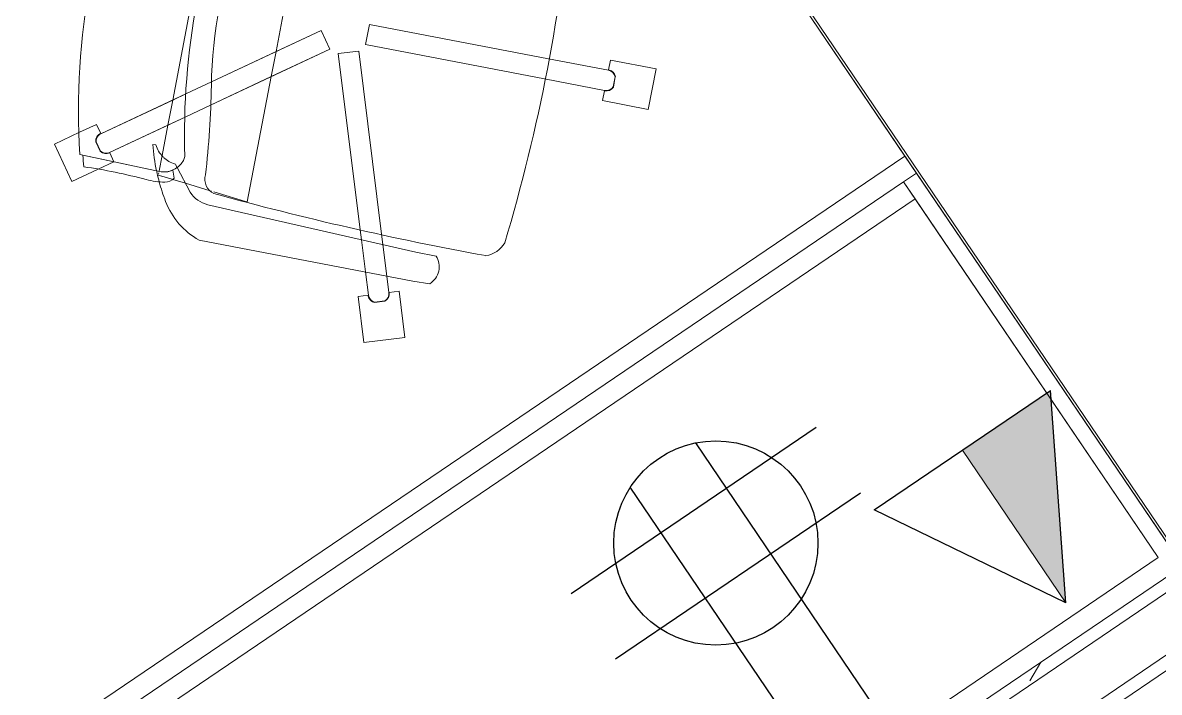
# Model space of a CAD drawing. Header units: inches. Extents: x -13 to 4331, y -638 to 2885.
# Drawn here: x 2637.2 to 2692.3, y 1126.9 to 1159.3 of the extents above; entities that cross this region are included whole.
import ezdxf

# ---------------------------------------------------------------- set-up
doc = ezdxf.new("R2010")
doc.units = ezdxf.units.IN
doc.header["$MEASUREMENT"] = 0
for name, color, linetype, lineweight in [('A-ANNO-NOTE', 131, 'Continuous', 30), ('A-WALL', 113, 'Continuous', 9), ('A-WALL-PATT', 111, 'Continuous', 13), ('I-FURN', 30, 'Continuous', 9), ('I-FURN-PNLS', 30, 'Continuous', 9), ('I-WALL', 2, 'Continuous', 13)]:
    doc.layers.add(name, color=color, linetype=linetype, lineweight=lineweight)
pattern_1 = [(0, (0, 0), (30.72, 7.68), [1.267, -21.773, 1.267, -21.773, -122.88]), (0, (0, 0), (30.72, 7.68), [-46.08, 1.267, -44.813, 1.267, -21.773, -53.76]), (0, (0, 0), (30.72, 7.68), [-115.2, 1.267, -14.093, 1.267, -37.133]), (120, (11.52, 3.84), (-22.011075, 22.7643), [1.267, -21.773, 1.267, -21.773, -122.88]), (120, (11.52, 3.84), (-22.011075, 22.7643), [-46.08, 1.267, -44.813, 1.267, -21.773, -53.76]), (120, (11.52, 3.84), (-22.011075, 22.7643), [-115.2, 1.267, -14.093, 1.267, -37.133]), (240, (15.36, 19.2), (-8.708925, -30.4443), [1.267, -21.773, 1.267, -21.773, -122.88]), (240, (15.36, 19.2), (-8.708925, -30.4443), [-46.08, 1.267, -44.813, 1.267, -21.773, -53.76]), (240, (15.36, 19.2), (-8.708925, -30.4443), [-115.2, 1.267, -14.093, 1.267, -37.133])]

# ---------------------------------------------------------------- blocks, each defined once
blk = doc.blocks.new('Zira Wksta 12 - Type 1-5189152-FIRST FLOOR POWER _ SIGNAL')
at = {"layer": 'I-FURN'}
for p, q in [((-35.858, -45.206), (-34.267, -43.615)), ((-35.858, -45.206), (-34.267, -43.615)), ((-34.267, -43.615), (-32.853, -45.029)), ((-34.267, -43.615), (-32.853, -45.029)), ((-32.853, -45.029), (-34.444, -46.62)), ((-32.853, -45.029), (-34.444, -46.62)), ((-37.604, -47.658), (-35.505, -45.559)), ((-37.604, -47.658), (-35.505, -45.559)), ((-35.517, -45.547), (-35.858, -45.206)), ((-35.517, -45.547), (-35.858, -45.206)), ((-35.063, -45.471), (-34.709, -45.824)), ((-35.063, -45.471), (-34.709, -45.824)), ((-34.697, -45.822), (-35.061, -45.459)), ((-34.697, -45.822), (-35.061, -45.459)), ((-34.798, -46.266), (-36.897, -48.366)), ((-34.798, -46.266), (-36.897, -48.366)), ((-34.444, -46.62), (-34.786, -46.278)), ((-34.444, -46.62), (-34.786, -46.278)), ((-43.847, -53.902), (-37.604, -47.658)), ((-43.847, -53.902), (-37.604, -47.658)), ((-36.897, -48.366), (-43.14, -54.609)), ((-36.897, -48.366), (-43.14, -54.609)), ((-43.14, -54.609), (-43.847, -53.902)), ((-43.14, -54.609), (-43.847, -53.902)), ((-43.522, -55.951), (-43.068, -55.06)), ((-43.522, -55.951), (-43.068, -55.06)), ((-43.068, -55.06), (-35.095, -59.123)), ((-43.068, -55.06), (-35.095, -59.123)), ((-47.629, -56.058), (-45.296, -58.391)), ((-45.835, -61.796), (-44.917, -56.003)), ((-45.296, -58.391), (-44.917, -56.003)), ((-43.93, -56.159), (-44.93, -62.472)), ((-44.917, -56.003), (-43.93, -56.159)), ((-44.917, -56.003), (-43.93, -56.159)), ((-43.93, -56.159), (-44.422, -59.265)), ((-35.851, -59.86), (-43.522, -55.951)), ((-35.851, -59.86), (-43.522, -55.951)), ((-46.161, -63.855), (-53.093, -56.923)), ((-33.448, -58.237), (-32.741, -57.53)), ((-45.835, -61.796), (-45.296, -58.391)), ((-45.296, -58.391), (-44.422, -59.265)), ((-41.002, -65.293), (-33.448, -58.237)), ((-31.802, -58.537), (-32.372, -59.148)), ((-44.422, -59.265), (-44.93, -62.472)), ((-44.422, -59.265), (-40.049, -63.638)), ((-32.372, -59.148), (-39.824, -66.601)), ((-35.095, -59.123), (-34.643, -59.353)), ((-35.095, -59.123), (-34.643, -59.353)), ((-34.643, -59.353), (-33.274, -60.051)), ((-34.643, -59.353), (-33.274, -60.051)), ((-35.421, -60.079), (-35.851, -59.86)), ((-35.421, -60.079), (-35.851, -59.86)), ((-32.549, -60.401), (-32.329, -59.971)), ((-32.549, -60.401), (-32.329, -59.971)), ((-32.329, -59.971), (-30.325, -60.992)), ((-32.329, -59.971), (-30.325, -60.992)), ((-34.018, -60.794), (-35.421, -60.079)), ((-34.018, -60.794), (-35.421, -60.079)), ((-33.274, -60.051), (-32.556, -60.416)), ((-33.274, -60.051), (-32.556, -60.416)), ((-33.01, -61.308), (-34.018, -60.794)), ((-33.01, -61.308), (-34.018, -60.794)), ((-32.336, -60.809), (-32.563, -61.255)), ((-32.336, -60.809), (-32.563, -61.255)), ((-32.557, -61.266), (-32.323, -60.808)), ((-32.557, -61.266), (-32.323, -60.808)), ((-30.325, -60.992), (-31.233, -62.774)), ((-30.325, -60.992), (-31.233, -62.774)), ((-33.237, -61.753), (-33.018, -61.323)), ((-33.237, -61.753), (-33.018, -61.323)), ((-46.047, -63.134), (-45.835, -61.796)), ((-46.047, -63.134), (-45.835, -61.796)), ((-31.233, -62.774), (-33.237, -61.753)), ((-31.233, -62.774), (-33.237, -61.753)), ((-44.93, -62.472), (-45.137, -63.781)), ((-44.93, -62.472), (-45.137, -63.781)), ((-46.763, -67.655), (-46.047, -63.134)), ((-46.161, -63.855), (-46.047, -63.134)), ((-46.763, -67.655), (-46.161, -63.855)), ((-45.287, -64.729), (-46.161, -63.855)), ((-45.137, -63.781), (-45.775, -67.812)), ((-45.137, -63.781), (-45.287, -64.729)), ((-40.105, -63.688), (-41.358, -64.703)), ((-40.046, -63.641), (-40.105, -63.688)), ((-45.287, -64.729), (-45.775, -67.812)), ((-44.221, -65.795), (-45.287, -64.729)), ((-41.503, -64.82), (-42.471, -65.604)), ((-41.444, -64.772), (-41.503, -64.82)), ((-43.495, -65.495), (-43.337, -65.512)), ((-43.337, -65.512), (-41.988, -65.655)), ((-44.911, -65.864), (-44.829, -65.748)), ((-43.686, -66.33), (-44.221, -65.795)), ((-43.008, -66.039), (-43.404, -66.36)), ((-43.344, -65.751), (-42.982, -65.92)), ((-42.471, -65.604), (-42.972, -66.01)), ((-43.651, -66.325), (-46.501, -69.06)), ((-46.394, -68.957), (-43.651, -66.325)), ((-43.573, -66.443), (-43.625, -66.391)), ((-43.412, -66.366), (-43.543, -66.473)), ((-47.399, -68.471), (-47.257, -67.577)), ((-47.399, -68.471), (-47.257, -67.577)), ((-47.257, -67.577), (-46.78, -67.652)), ((-47.257, -67.577), (-46.78, -67.652)), ((-46.583, -68.074), (-46.075, -68.154)), ((-46.583, -68.074), (-46.075, -68.154)), ((-46.081, -68.143), (-46.575, -68.065)), ((-46.081, -68.143), (-46.575, -68.065)), ((-45.759, -67.814), (-45.282, -67.89)), ((-45.759, -67.814), (-45.282, -67.89)), ((-45.281, -67.89), (-45.415, -68.734)), ((-45.281, -67.89), (-45.415, -68.734)), ((-47.609, -69.799), (-47.399, -68.471)), ((-47.609, -69.799), (-47.399, -68.471)), ((-45.415, -68.734), (-45.633, -70.112)), ((-45.415, -68.734), (-45.633, -70.112)), ((-45.633, -70.112), (-47.609, -69.799)), ((-45.633, -70.112), (-47.609, -69.799))]:
    blk.add_line(p, q, dxfattribs=at)
for centre, radius, start, end in [((-97.293, -108.055), 84.963, 39.14745, 50.85255), ((-35.225, -45.831), 0.407, 66.1651, 135.8349), ((-35.225, -45.831), 0.407, 121.9009, 135.8349), ((-35.217, -45.847), 0.406, 67.6199, 135), ((-35.217, -45.847), 0.406, 121.524, 135), ((-35.225, -45.831), 0.407, 107.967, 121.9009), ((-35.217, -45.847), 0.406, 81.0959, 121.524), ((-35.225, -45.831), 0.407, 66.1651, 107.967), ((-35.217, -45.847), 0.406, 67.6199, 81.0959), ((-35.085, -45.979), 0.406, 315, 22.3801), ((-35.085, -45.979), 0.406, 315, 8.9041), ((-35.069, -45.987), 0.407, 314.1651, 23.8349), ((-35.069, -45.987), 0.407, 314.1651, 23.8349), ((-35.085, -45.979), 0.406, 8.9041, 22.3801), ((-25.52, -36.282), 33.832, 212.2285, 237.7715), ((-32.593, -54.971), 1.314, 335.0433, 24.9567), ((-140.947, 52.03), 153.519, 310.47868, 315.52505), ((-32.965, -43.727), 22.194, 214.9767, 235.0233), ((-29.906, -40.669), 32.885, 210.304, 239.6925), ((-32.756, -58.485), 0.956, 356.8901, 89.1099), ((-32.741, -60.778), 0.406, 49.524, 63), ((-32.741, -60.778), 0.406, 355.6199, 63), ((-32.728, -60.766), 0.407, 354.1651, 63.8349), ((-32.728, -60.766), 0.407, 354.1651, 63.8349), ((-32.741, -60.778), 0.406, 36.0479, 49.524), ((-32.741, -60.778), 0.406, 355.6199, 36.0479), ((-32.828, -60.963), 0.407, 242.1651, 311.8349), ((-32.828, -60.963), 0.407, 242.1651, 256.0991), ((-32.826, -60.946), 0.406, 243, 310.3801), ((-32.826, -60.946), 0.406, 243, 296.9041), ((-32.828, -60.963), 0.407, 256.0991, 270.033), ((-32.828, -60.963), 0.407, 270.033, 283.967), ((-32.828, -60.963), 0.407, 283.967, 311.8349), ((-32.826, -60.946), 0.406, 296.9041, 310.3801), ((-70.246, -97.016), 42.842, 49.2301, 55.0233), ((-44.381, -65.565), 1.054, 313.8214, 39.0446), ((-41.678, -64.088), 0.763, 219.2338, 300.7662), ((-44.403, -64.433), 1.382, 295.4467, 309.9122), ((-41.937, -64.271), 1.385, 267.8922, 312.1987), ((-40.114, -57.534), 9.612, 240.0666, 247.7369), ((-44.403, -64.433), 1.382, 252.0503, 280.9813), ((-44.403, -64.433), 1.382, 282.5752, 295.4467), ((-44.381, -65.565), 1.054, 313.8214, 349.7998), ((-43.581, -66.052), 0.613, 324.9064, 12.4573), ((-40.114, -57.534), 9.612, 247.927, 248.3607), ((-46.139, -64.255), 3.739, 310.9857, 324.9064), ((-40.114, -57.534), 9.612, 248.5094, 251.0036), ((-40.114, -57.534), 9.612, 251.0036, 256.9522), ((-41.464, -63.358), 3.634, 256.9522, 296.8211), ((-25.848, -87.609), 27.198, 130.9857, 137.5118), ((-46.379, -67.722), 0.407, 170.1651, 239.8349), ((-46.379, -67.722), 0.407, 170.1651, 198.033), ((-46.362, -67.719), 0.406, 171, 197.9521), ((-46.362, -67.719), 0.406, 171, 184.476), ((-46.362, -67.719), 0.406, 184.476, 197.9521), ((-46.379, -67.722), 0.407, 198.033, 211.967), ((-46.362, -67.719), 0.406, 197.9521, 211.4281), ((-46.362, -67.719), 0.406, 197.9521, 224.9041), ((-46.379, -67.722), 0.407, 211.967, 239.8349), ((-46.362, -67.719), 0.406, 211.4281, 224.9041), ((-46.362, -67.719), 0.406, 224.9041, 238.3801), ((-46.362, -67.719), 0.406, 224.9041, 238.3801), ((-46.177, -67.748), 0.406, 283.6199, 337.524), ((-46.177, -67.748), 0.406, 283.6199, 297.0959), ((-46.161, -67.756), 0.407, 282.1651, 351.8349), ((-46.161, -67.756), 0.407, 282.1651, 310.033), ((-46.177, -67.748), 0.406, 297.0959, 351), ((-46.161, -67.756), 0.407, 310.033, 351.8349), ((-46.177, -67.748), 0.406, 337.524, 351), ((-29.599, -40.358), 33.165, 239.5766, 240.5522)]:
    blk.add_arc(centre, radius, start, end, dxfattribs=at)
at = {"layer": 'I-FURN-PNLS'}
for p, q in [((0, -36), (-51, -36)), ((0, -36), (-51, -36)), ((-51, -36), (0, -36)), ((-51, -36), (-24, -36)), ((-0.126, -35.875), (-50.949, -35.875)), ((-50.949, -35.875), (-0.126, -35.875)), ((-50.949, -35.875), (-0.126, -35.875)), ((-0.126, -35.875), (-50.949, -35.875)), ((0, -36), (-24, -36)), ((-24, -36), (-24, -84)), ((-24, -36), (-24, -84)), ((0, -36), (-24, -36)), ((-24, -36), (0, -36)), ((-24, -84), (-24, -36)), ((-24, -36), (-24, -84)), ((-23, -36), (-24, -36)), ((-24, -36), (-23, -36)), ((-24, -84), (-24, -36)), ((-24, -36), (0, -36)), ((-23, -36.75), (-23, -36)), ((-23, -36), (-23, -36.75)), ((0, -36), (-23, -36)), ((-23, -36), (-23, -36.75)), ((-23, -36.75), (-23, -36)), ((-23, -36), (-1, -36)), ((-23, -36.75), (-23, -83.25)), ((-23, -83.25), (-23, -36.75)), ((-22, -36.75), (-23, -36.75)), ((-23, -36.75), (-22, -36.75)), ((-23, -36.75), (-23, -83.25)), ((-1, -36.75), (-23, -36.75)), ((-23, -36.75), (-1, -36.75)), ((-23, -83.25), (-23, -36.75)), ((-23, -83.25), (-23, -36.75)), ((-23, -36.75), (-23, -83.25)), ((-23, -36.75), (-1, -36.75)), ((-1, -36.75), (-23, -36.75)), ((-22, -36.75), (-22, -83.25)), ((-22, -83.25), (-22, -36.75)), ((-1, -36.75), (-22, -36.75)), ((-22, -36.75), (-1, -36.75)), ((-22, -36.75), (-22, -83.25)), ((-22, -83.25), (-22, -36.75)), ((-1, -36.75), (-1, -83.25)), ((-1, -83.25), (-1, -36.75)), ((-1, -83.25), (-1, -36.75)), ((-1, -36.75), (-1, -83.25)), ((-1, -36.75), (-1, -83.25)), ((-1, -83.25), (-1, -36.75))]:
    blk.add_line(p, q, dxfattribs=at)

msp = doc.modelspace()

# ---------------------------------------------------------------- hatches: boundary and pattern name
at = {"layer": 'A-ANNO-NOTE', "lineweight": 9}
msp.add_hatch(color=256, dxfattribs=at).paths.add_polyline_path([(2687.741, 1131.23), (2686.999, 1141.518), (2682.73, 1138.624)], flags=0)
at = {"layer": 'A-WALL-PATT', "lineweight": 9}
h = msp.add_hatch(dxfattribs=at)
h.set_pattern_fill('FP_13', color=256, style=0, pattern_type=2)
h.set_pattern_definition(pattern_1)
h.paths.add_polyline_path([(2637.7, 1094.494), (2780.554, 1191.323), (2780.203, 1191.84), (2637.349, 1095.012)], flags=0)
h.paths.add_polyline_path([(2780.968, 1191.603), (2781.835, 1192.191), (2781.484, 1192.708), (2780.617, 1192.121), (2780.807, 1191.84)], flags=0)
h = msp.add_hatch(dxfattribs=at)
h.set_pattern_fill('FP_13', color=256, style=0, pattern_type=2)
h.set_pattern_definition(pattern_1)
h.paths.add_polyline_path([(2639.453, 1091.907), (2783.588, 1189.604), (2783.237, 1190.121), (2639.103, 1092.425)], flags=0)

# ---------------------------------------------------------------- linework, layer by layer
at = {"layer": 'A-ANNO-NOTE'}
for p, q in [((2678.461, 1135.731), (2686.999, 1141.518)), ((2687.741, 1131.23), (2686.999, 1141.518)), ((2663.768, 1131.682), (2675.644, 1139.732)), ((2679.079, 1125.294), (2669.807, 1138.974)), ((2665.919, 1128.51), (2677.794, 1136.56)), ((2675.907, 1123.144), (2666.634, 1136.824)), ((2687.741, 1131.23), (2678.461, 1135.731))]:
    msp.add_line(p, q, dxfattribs=at)
at = {"layer": 'A-ANNO-NOTE', "lineweight": 9}
for p, q in [((2686.999, 1141.518), (2682.73, 1138.624)), ((2687.741, 1131.23), (2686.999, 1141.518)), ((2682.73, 1138.624), (2687.741, 1131.23))]:
    msp.add_line(p, q, dxfattribs=at)
at = {"layer": 'A-ANNO-NOTE'}
msp.add_circle((2670.781, 1134.121), 4.95, dxfattribs=at)
at = {"layer": 'A-WALL', "lineweight": 13}
for p, q in [((2637.183, 1094.143), (2781.835, 1192.191)), ((2638.585, 1092.074), (2783.237, 1190.121))]:
    msp.add_line(p, q, dxfattribs=at)
at = {"layer": 'I-WALL'}
for p, q in [((2780.203, 1191.84), (2637.349, 1095.012)), ((2639.453, 1091.907), (2783.588, 1189.604))]:
    msp.add_line(p, q, dxfattribs=at)

# ---------------------------------------------------------------- block references
at = {"layer": 'I-FURN', "rotation": 304.1299999999976}
msp.add_blockref('Zira Wksta 12 - Type 1-5189152-FIRST FLOOR POWER _ SIGNAL', (2723.209, 1153.209), dxfattribs=at)

doc.saveas('drawing.dxf')
